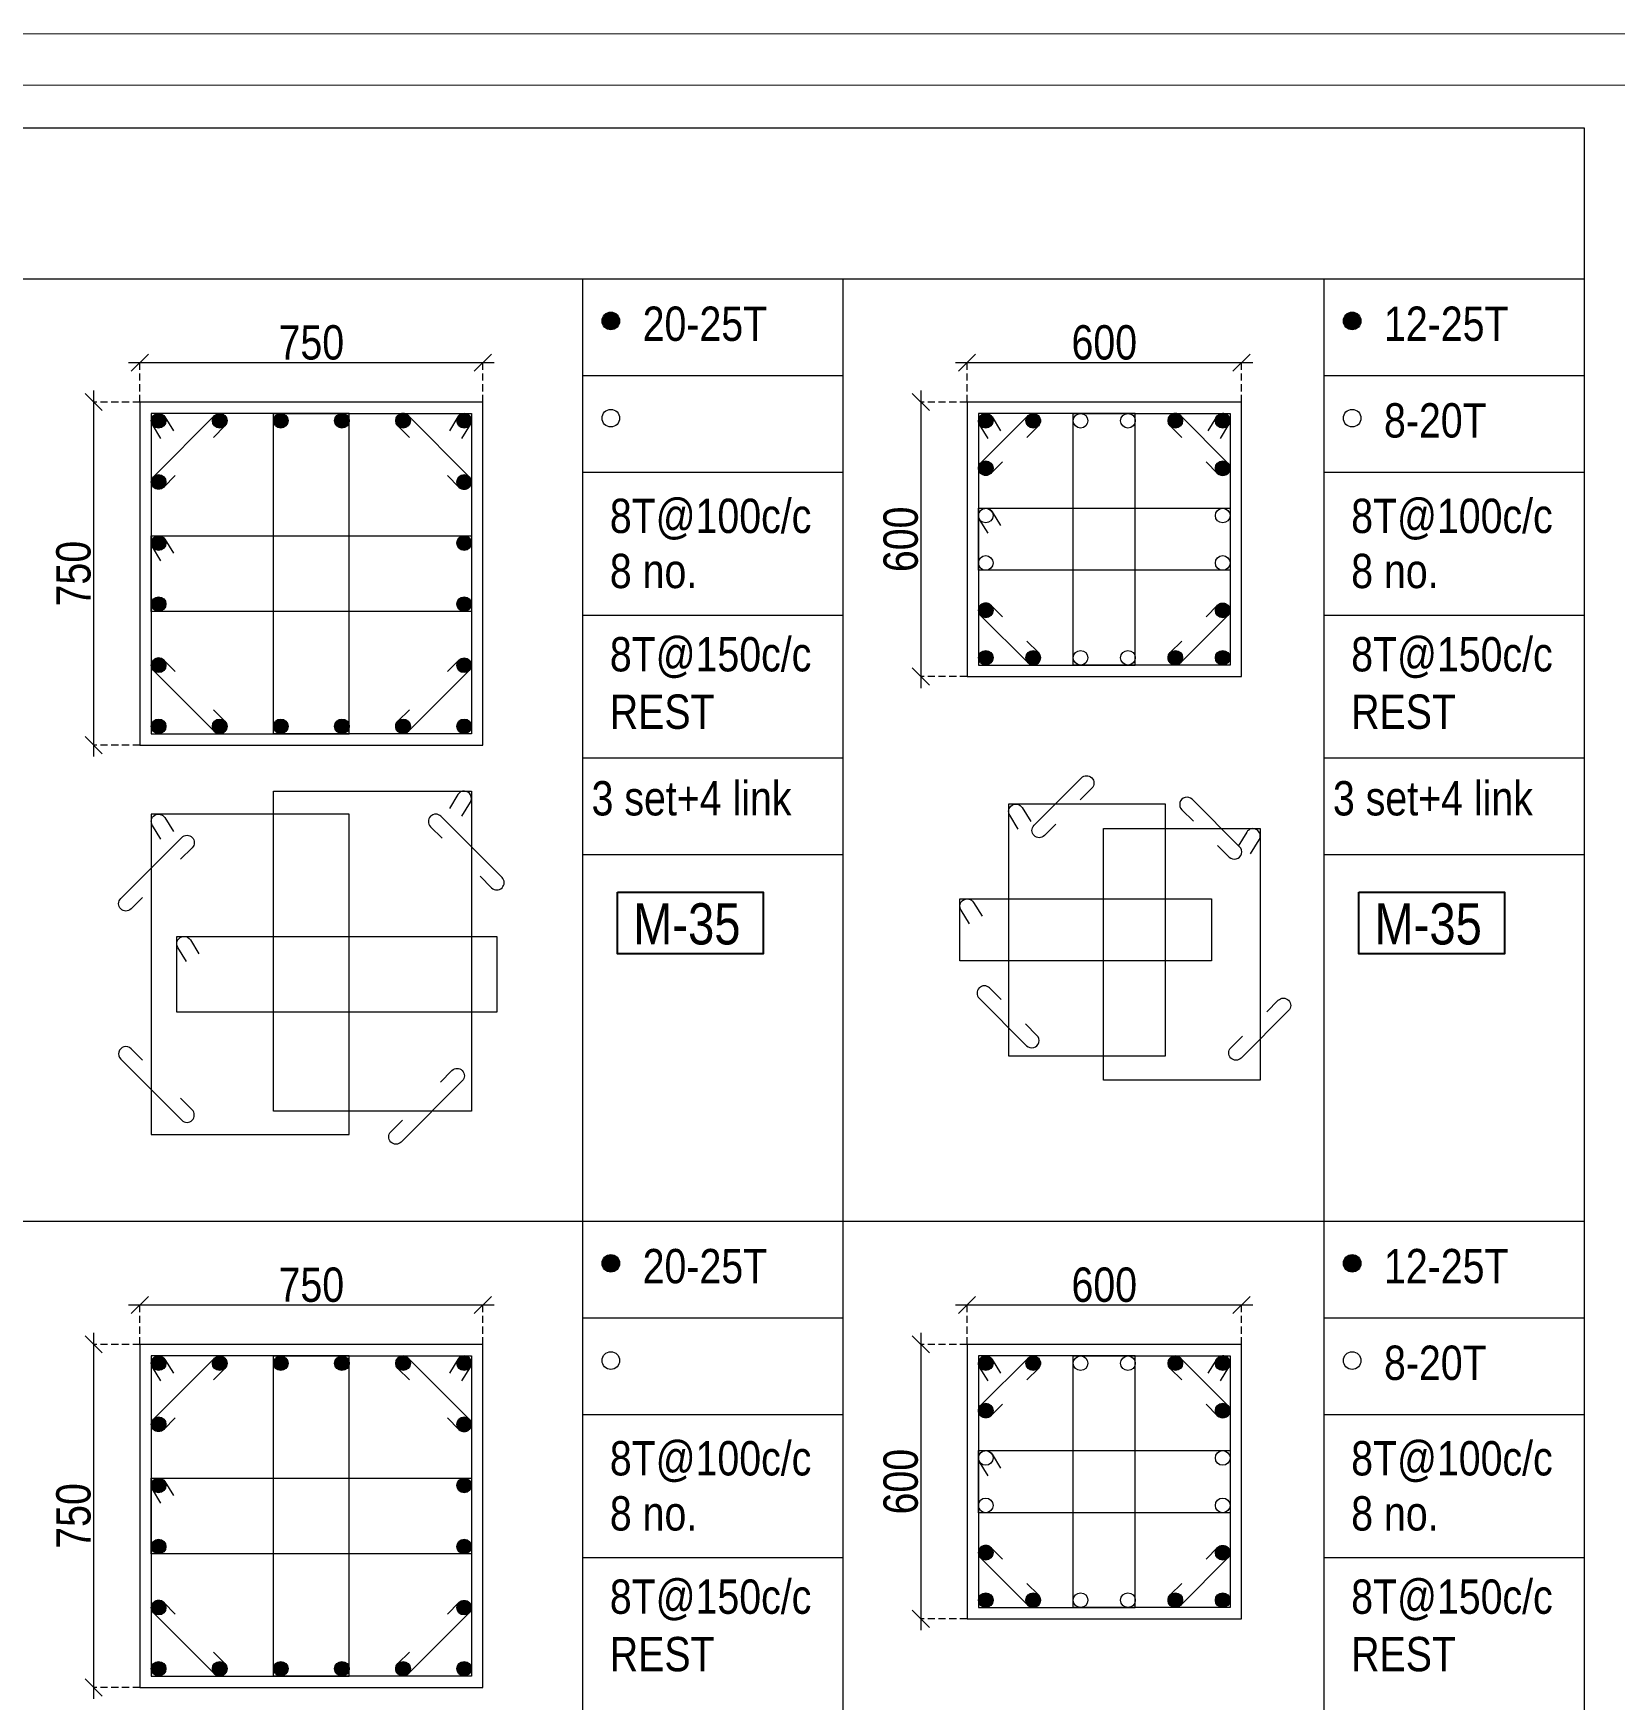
# Model space of a CAD drawing. Header units: millimetres. Extents: x 1112055 to 3390982, y -148532 to 766891.
# Drawn here: x 2362437 to 2376265, y 664033 to 678602 of the extents above; entities that cross this region are included whole.
import ezdxf
from ezdxf.enums import TextEntityAlignment as Align

# ---------------------------------------------------------------- set-up
doc = ezdxf.new("R2010")
doc.units = ezdxf.units.MM
doc.header["$PDMODE"] = 35
doc.header["$PDSIZE"] = -25
doc.linetypes.add('DASHED2', pattern=[0.375, 0.25, -0.125])
doc.linetypes.add('Hidden', pattern=[9.525, 6.35, -3.175])
for name, color, linetype, lineweight in [('B COL. SIZE DIM', 220, 'Continuous', 25), ('B COLSCH', 204, 'Continuous', 20), ('B COLUMN', 1, 'Hidden', 9), ('B STEEL', 34, 'Continuous', 15), ('B TITLE BLOCK', 250, 'Continuous', 0)]:
    doc.layers.add(name, color=color, linetype=linetype, lineweight=lineweight)
doc.layers.add('B TEXT', color=7, linetype='Continuous')
doc.styles.add('dim inside', font='romans.shx', dxfattribs={"width": 0.8, "height": 125})
doc.styles.add('SWINC', font='swissc.ttf')
doc.dimstyles.new('dim inside', dxfattribs={"dimtxt": 125, "dimasz": 100, "dimexe": 0, "dimexo": 0, "dimgap": 10, "dimtad": 0, "dimdec": 0, "dimzin": 0, "dimdsep": 46, "dimtxsty": 'dim inside', "dimblk": 'SMALL', "dimcen": 0.09, "dimadec": 0, "dimazin": 0, "dimtfac": 1, "dimtdec": 0, "dimtofl": 0, "dimtmove": 0, "dimatfit": 3, "dimfxl": 1, "dimtolj": 1, "dimtzin": 0, "dimarcsym": 2})

# ---------------------------------------------------------------- blocks, each defined once
blk = doc.blocks.new('_Oblique')
at = {"color": 0, "linetype": 'ByBlock', "lineweight": -2}
blk.add_line((-0.5, -0.5), (0.5, 0.5), dxfattribs=at)
blk = doc.blocks.new('*D3296')
at = {"layer": 'B COL. SIZE DIM', "color": 250, "lineweight": 9, "ltscale": 250, "transparency": 16777216}
blk.add_line((2370502, 667484), (2373102, 667484), dxfattribs=at)
at = {"layer": 'B COL. SIZE DIM', "color": 250, "linetype": 'DASHED2', "lineweight": 9, "ltscale": 250, "transparency": 16777216}
for p, q in [((2370602, 667139), (2370602, 667484)), ((2373002, 667139), (2373002, 667484))]:
    blk.add_line(p, q, dxfattribs=at)
at = {"layer": 'Defpoints', "color": 0, "transparency": 16777216}
for p in [(2373002, 667484), (2370602, 667139), (2373002, 667139)]:
    blk.add_point(p, dxfattribs=at)
at = {"layer": 'B COL. SIZE DIM', "color": 250, "lineweight": 9, "transparency": 16777216, "xscale": 150, "yscale": 150, "zscale": 150, "rotation": 180}
blk.add_blockref('_Oblique', (2370602, 667484), dxfattribs=at)
at = {"layer": 'B COL. SIZE DIM', "color": 250, "lineweight": 9, "transparency": 16777216, "xscale": 150, "yscale": 150, "zscale": 150}
blk.add_blockref('_Oblique', (2373002, 667484), dxfattribs=at)
at = {"layer": 'B COL. SIZE DIM', "color": 6, "transparency": 16777216, "insert": (2371802, 667659), "char_height": 300, "attachment_point": 5, "style": 'SWINC'}
blk.add_mtext('\\A1;600', dxfattribs=at)
blk = doc.blocks.new('*D3297')
at = {"layer": 'B COL. SIZE DIM', "color": 250, "lineweight": 9, "ltscale": 250, "transparency": 16777216}
blk.add_line((2370198, 667239), (2370198, 664639), dxfattribs=at)
at = {"layer": 'B COL. SIZE DIM', "color": 250, "linetype": 'DASHED2', "lineweight": 9, "ltscale": 250, "transparency": 16777216}
for p, q in [((2370602, 667139), (2370198, 667139)), ((2370602, 664739), (2370198, 664739))]:
    blk.add_line(p, q, dxfattribs=at)
at = {"layer": 'Defpoints', "color": 0, "transparency": 16777216}
for p in [(2370602, 667139), (2370198, 664739), (2370602, 664739)]:
    blk.add_point(p, dxfattribs=at)
at = {"layer": 'B COL. SIZE DIM', "color": 250, "lineweight": 9, "transparency": 16777216, "xscale": 150, "yscale": 150, "zscale": 150}
for p, rotation in [((2370198, 667139), 90), ((2370198, 664739), 270)]:
    blk.add_blockref('_Oblique', p, dxfattribs=dict(at, rotation=rotation))
at = {"layer": 'B COL. SIZE DIM', "color": 6, "transparency": 16777216, "insert": (2370023, 665939), "char_height": 300, "attachment_point": 5, "rotation": 90, "style": 'SWINC'}
blk.add_mtext('\\A1;600', dxfattribs=at)
blk = doc.blocks.new('*D3298')
at = {"layer": 'B COL. SIZE DIM', "color": 250, "lineweight": 9, "ltscale": 250, "transparency": 16777216}
blk.add_line((2370502, 675723), (2373102, 675723), dxfattribs=at)
at = {"layer": 'B COL. SIZE DIM', "color": 250, "linetype": 'DASHED2', "lineweight": 9, "ltscale": 250, "transparency": 16777216}
for p, q in [((2370602, 675378), (2370602, 675723)), ((2373002, 675378), (2373002, 675723))]:
    blk.add_line(p, q, dxfattribs=at)
at = {"layer": 'Defpoints', "color": 0, "transparency": 16777216}
for p in [(2373002, 675723), (2370602, 675378), (2373002, 675378)]:
    blk.add_point(p, dxfattribs=at)
at = {"layer": 'B COL. SIZE DIM', "color": 250, "lineweight": 9, "transparency": 16777216, "xscale": 150, "yscale": 150, "zscale": 150, "rotation": 180}
blk.add_blockref('_Oblique', (2370602, 675723), dxfattribs=at)
at = {"layer": 'B COL. SIZE DIM', "color": 250, "lineweight": 9, "transparency": 16777216, "xscale": 150, "yscale": 150, "zscale": 150}
blk.add_blockref('_Oblique', (2373002, 675723), dxfattribs=at)
at = {"layer": 'B COL. SIZE DIM', "color": 6, "transparency": 16777216, "insert": (2371802, 675898), "char_height": 300, "attachment_point": 5, "style": 'SWINC'}
blk.add_mtext('\\A1;600', dxfattribs=at)
blk = doc.blocks.new('*D3299')
at = {"layer": 'B COL. SIZE DIM', "color": 250, "lineweight": 9, "ltscale": 250, "transparency": 16777216}
blk.add_line((2370198, 675478), (2370198, 672878), dxfattribs=at)
at = {"layer": 'B COL. SIZE DIM', "color": 250, "linetype": 'DASHED2', "lineweight": 9, "ltscale": 250, "transparency": 16777216}
for p, q in [((2370602, 675378), (2370198, 675378)), ((2370602, 672978), (2370198, 672978))]:
    blk.add_line(p, q, dxfattribs=at)
at = {"layer": 'Defpoints', "color": 0, "transparency": 16777216}
for p in [(2370602, 675378), (2370198, 672978), (2370602, 672978)]:
    blk.add_point(p, dxfattribs=at)
at = {"layer": 'B COL. SIZE DIM', "color": 250, "lineweight": 9, "transparency": 16777216, "xscale": 150, "yscale": 150, "zscale": 150}
for p, rotation in [((2370198, 675378), 90), ((2370198, 672978), 270)]:
    blk.add_blockref('_Oblique', p, dxfattribs=dict(at, rotation=rotation))
at = {"layer": 'B COL. SIZE DIM', "color": 6, "transparency": 16777216, "insert": (2370023, 674178), "char_height": 300, "attachment_point": 5, "rotation": 90, "style": 'SWINC'}
blk.add_mtext('\\A1;600', dxfattribs=at)
blk = doc.blocks.new('*D3308')
at = {"layer": 'B COL. SIZE DIM', "color": 250, "lineweight": 9, "ltscale": 250, "transparency": 16777216}
blk.add_line((2363268, 667484), (2366468, 667484), dxfattribs=at)
at = {"layer": 'B COL. SIZE DIM', "color": 250, "linetype": 'DASHED2', "lineweight": 9, "ltscale": 250, "transparency": 16777216}
for p, q in [((2363368, 667139), (2363368, 667484)), ((2366368, 667139), (2366368, 667484))]:
    blk.add_line(p, q, dxfattribs=at)
at = {"layer": 'Defpoints', "color": 0, "transparency": 16777216}
for p in [(2366368, 667484), (2363368, 667139), (2366368, 667139)]:
    blk.add_point(p, dxfattribs=at)
at = {"layer": 'B COL. SIZE DIM', "color": 250, "lineweight": 9, "transparency": 16777216, "xscale": 150, "yscale": 150, "zscale": 150, "rotation": 180}
blk.add_blockref('_Oblique', (2363368, 667484), dxfattribs=at)
at = {"layer": 'B COL. SIZE DIM', "color": 250, "lineweight": 9, "transparency": 16777216, "xscale": 150, "yscale": 150, "zscale": 150}
blk.add_blockref('_Oblique', (2366368, 667484), dxfattribs=at)
at = {"layer": 'B COL. SIZE DIM', "color": 6, "transparency": 16777216, "insert": (2364868, 667659), "char_height": 300, "attachment_point": 5, "style": 'SWINC'}
blk.add_mtext('\\A1;750', dxfattribs=at)
blk = doc.blocks.new('*D3309')
at = {"layer": 'B COL. SIZE DIM', "color": 250, "lineweight": 9, "ltscale": 250, "transparency": 16777216}
blk.add_line((2362964, 667239), (2362964, 664039), dxfattribs=at)
at = {"layer": 'B COL. SIZE DIM', "color": 250, "linetype": 'DASHED2', "lineweight": 9, "ltscale": 250, "transparency": 16777216}
for p, q in [((2363368, 667139), (2362964, 667139)), ((2363368, 664139), (2362964, 664139))]:
    blk.add_line(p, q, dxfattribs=at)
at = {"layer": 'Defpoints', "color": 0, "transparency": 16777216}
for p in [(2363368, 667139), (2362964, 664139), (2363368, 664139)]:
    blk.add_point(p, dxfattribs=at)
at = {"layer": 'B COL. SIZE DIM', "color": 250, "lineweight": 9, "transparency": 16777216, "xscale": 150, "yscale": 150, "zscale": 150}
for p, rotation in [((2362964, 667139), 90), ((2362964, 664139), 270)]:
    blk.add_blockref('_Oblique', p, dxfattribs=dict(at, rotation=rotation))
at = {"layer": 'B COL. SIZE DIM', "color": 6, "transparency": 16777216, "insert": (2362789, 665639), "char_height": 300, "attachment_point": 5, "rotation": 90, "style": 'SWINC'}
blk.add_mtext('\\A1;750', dxfattribs=at)
blk = doc.blocks.new('*D3310')
at = {"layer": 'B COL. SIZE DIM', "color": 250, "lineweight": 9, "ltscale": 250, "transparency": 16777216}
blk.add_line((2363268, 675723), (2366468, 675723), dxfattribs=at)
at = {"layer": 'B COL. SIZE DIM', "color": 250, "linetype": 'DASHED2', "lineweight": 9, "ltscale": 250, "transparency": 16777216}
for p, q in [((2363368, 675378), (2363368, 675723)), ((2366368, 675378), (2366368, 675723))]:
    blk.add_line(p, q, dxfattribs=at)
at = {"layer": 'Defpoints', "color": 0, "transparency": 16777216}
for p in [(2366368, 675723), (2363368, 675378), (2366368, 675378)]:
    blk.add_point(p, dxfattribs=at)
at = {"layer": 'B COL. SIZE DIM', "color": 250, "lineweight": 9, "transparency": 16777216, "xscale": 150, "yscale": 150, "zscale": 150, "rotation": 180}
blk.add_blockref('_Oblique', (2363368, 675723), dxfattribs=at)
at = {"layer": 'B COL. SIZE DIM', "color": 250, "lineweight": 9, "transparency": 16777216, "xscale": 150, "yscale": 150, "zscale": 150}
blk.add_blockref('_Oblique', (2366368, 675723), dxfattribs=at)
at = {"layer": 'B COL. SIZE DIM', "color": 6, "transparency": 16777216, "insert": (2364868, 675898), "char_height": 300, "attachment_point": 5, "style": 'SWINC'}
blk.add_mtext('\\A1;750', dxfattribs=at)
blk = doc.blocks.new('*D3311')
at = {"layer": 'B COL. SIZE DIM', "color": 250, "lineweight": 9, "ltscale": 250, "transparency": 16777216}
blk.add_line((2362964, 675478), (2362964, 672278), dxfattribs=at)
at = {"layer": 'B COL. SIZE DIM', "color": 250, "linetype": 'DASHED2', "lineweight": 9, "ltscale": 250, "transparency": 16777216}
for p, q in [((2363368, 675378), (2362964, 675378)), ((2363368, 672378), (2362964, 672378))]:
    blk.add_line(p, q, dxfattribs=at)
at = {"layer": 'Defpoints', "color": 0, "transparency": 16777216}
for p in [(2363368, 675378), (2362964, 672378), (2363368, 672378)]:
    blk.add_point(p, dxfattribs=at)
at = {"layer": 'B COL. SIZE DIM', "color": 250, "lineweight": 9, "transparency": 16777216, "xscale": 150, "yscale": 150, "zscale": 150}
for p, rotation in [((2362964, 675378), 90), ((2362964, 672378), 270)]:
    blk.add_blockref('_Oblique', p, dxfattribs=dict(at, rotation=rotation))
at = {"layer": 'B COL. SIZE DIM', "color": 6, "transparency": 16777216, "insert": (2362789, 673878), "char_height": 300, "attachment_point": 5, "rotation": 90, "style": 'SWINC'}
blk.add_mtext('\\A1;750', dxfattribs=at)

msp = doc.modelspace()

# ---------------------------------------------------------------- hatches: boundary and pattern name
at = {"layer": 'B STEEL', "lineweight": 9, "ltscale": 0.5}
h = msp.add_hatch(color=34, dxfattribs=at)
edge = h.paths.add_edge_path()
edge.add_arc((2367486.5, 676087.6), 76.8, 0, 360)
h = msp.add_hatch(color=34, dxfattribs=at)
edge = h.paths.add_edge_path()
edge.add_arc((2373969.5, 676087.6), 76.8, 0, 360)
h = msp.add_hatch(color=34, dxfattribs=at)
edge = h.paths.add_edge_path()
edge.add_arc((2363532.2, 675214.5), 64, 0, 360)
at = {"layer": 'B STEEL'}
h = msp.add_hatch(color=34, dxfattribs=at)
edge = h.paths.add_edge_path()
edge.add_arc((2364066.6, 675214.5), 64, 0, 360)
h = msp.add_hatch(color=34, dxfattribs=at)
edge = h.paths.add_edge_path()
edge.add_arc((2364601, 675214.5), 64, 0, 360)
h = msp.add_hatch(color=34, dxfattribs=at)
edge = h.paths.add_edge_path()
edge.add_arc((2365135.4, 675214.5), 64, 0, 360)
h = msp.add_hatch(color=34, dxfattribs=at)
edge = h.paths.add_edge_path()
edge.add_arc((2365669.8, 675214.5), 64, 0, 360)
at = {"layer": 'B STEEL', "lineweight": 9, "ltscale": 0.5}
h = msp.add_hatch(color=34, dxfattribs=at)
edge = h.paths.add_edge_path()
edge.add_arc((2366204.2, 675214.5), 64, 180, 540, ccw=False)
h = msp.add_hatch(color=34, dxfattribs=at)
edge = h.paths.add_edge_path()
edge.add_arc((2370765.7, 675214.5), 64, 0, 360)
h = msp.add_hatch(color=34, dxfattribs=at)
edge = h.paths.add_edge_path()
edge.add_arc((2371180.1, 675214.5), 64, 180, 540, ccw=False)
h = msp.add_hatch(color=34, dxfattribs=at)
edge = h.paths.add_edge_path()
edge.add_arc((2372423.3, 675214.5), 64, 180, 540, ccw=False)
h = msp.add_hatch(color=34, dxfattribs=at)
edge = h.paths.add_edge_path()
edge.add_arc((2372837.7, 675214.5), 64, 180, 540, ccw=False)
h = msp.add_hatch(color=34, dxfattribs=at)
edge = h.paths.add_edge_path()
edge.add_arc((2370765.7, 674800.1), 64, 0, 360)
h = msp.add_hatch(color=34, dxfattribs=at)
edge = h.paths.add_edge_path()
edge.add_arc((2372837.7, 674800.1), 64, 180, 540, ccw=False)
at = {"layer": 'B STEEL'}
h = msp.add_hatch(color=34, dxfattribs=at)
edge = h.paths.add_edge_path()
edge.add_arc((2363532.2, 674680.1), 64, 0, 360)
h = msp.add_hatch(color=34, dxfattribs=at)
edge = h.paths.add_edge_path()
edge.add_arc((2366204.2, 674680.1), 64, 0, 360)
h = msp.add_hatch(color=34, dxfattribs=at)
edge = h.paths.add_edge_path()
edge.add_arc((2363532.2, 674145.7), 64, 0, 360)
h = msp.add_hatch(color=34, dxfattribs=at)
edge = h.paths.add_edge_path()
edge.add_arc((2366204.2, 674145.7), 64, 0, 360)
h = msp.add_hatch(color=34, dxfattribs=at)
edge = h.paths.add_edge_path()
edge.add_arc((2363532.2, 673611.3), 64, 0, 360)
h = msp.add_hatch(color=34, dxfattribs=at)
edge = h.paths.add_edge_path()
edge.add_arc((2366204.2, 673611.3), 64, 0, 360)
at = {"layer": 'B STEEL', "lineweight": 9, "ltscale": 0.5}
h = msp.add_hatch(color=34, dxfattribs=at)
edge = h.paths.add_edge_path()
edge.add_arc((2370765.7, 673556.9), 64, 0, 360)
h = msp.add_hatch(color=34, dxfattribs=at)
edge = h.paths.add_edge_path()
edge.add_arc((2372837.7, 673556.9), 64, 180, 540, ccw=False)
at = {"layer": 'B STEEL'}
h = msp.add_hatch(color=34, dxfattribs=at)
edge = h.paths.add_edge_path()
edge.add_arc((2363532.2, 673076.9), 64, 0, 360)
h = msp.add_hatch(color=34, dxfattribs=at)
edge = h.paths.add_edge_path()
edge.add_arc((2366204.2, 673076.9), 64, 0, 360)
at = {"layer": 'B STEEL', "lineweight": 9, "ltscale": 0.5}
h = msp.add_hatch(color=34, dxfattribs=at)
edge = h.paths.add_edge_path()
edge.add_arc((2370765.7, 673142.5), 64, 0, 360, ccw=False)
h = msp.add_hatch(color=34, dxfattribs=at)
edge = h.paths.add_edge_path()
edge.add_arc((2371180.1, 673142.5), 64, -180, 180)
h = msp.add_hatch(color=34, dxfattribs=at)
edge = h.paths.add_edge_path()
edge.add_arc((2372423.3, 673142.5), 64, -180, 180)
h = msp.add_hatch(color=34, dxfattribs=at)
edge = h.paths.add_edge_path()
edge.add_arc((2372837.7, 673142.5), 64, -180, 180)
h = msp.add_hatch(color=34, dxfattribs=at)
edge = h.paths.add_edge_path()
edge.add_arc((2363532.2, 672542.5), 64, 0, 360, ccw=False)
at = {"layer": 'B STEEL'}
h = msp.add_hatch(color=34, dxfattribs=at)
edge = h.paths.add_edge_path()
edge.add_arc((2364066.6, 672542.5), 64, 0, 360)
h = msp.add_hatch(color=34, dxfattribs=at)
edge = h.paths.add_edge_path()
edge.add_arc((2364601, 672542.5), 64, 0, 360)
h = msp.add_hatch(color=34, dxfattribs=at)
edge = h.paths.add_edge_path()
edge.add_arc((2365135.4, 672542.5), 64, 0, 360)
h = msp.add_hatch(color=34, dxfattribs=at)
edge = h.paths.add_edge_path()
edge.add_arc((2365669.8, 672542.5), 64, 0, 360)
at = {"layer": 'B STEEL', "lineweight": 9, "ltscale": 0.5}
h = msp.add_hatch(color=34, dxfattribs=at)
edge = h.paths.add_edge_path()
edge.add_arc((2366204.2, 672542.5), 64, -180, 180)
h = msp.add_hatch(color=34, dxfattribs=at)
edge = h.paths.add_edge_path()
edge.add_arc((2367486.5, 667847.8), 76.8, 0, 360)
h = msp.add_hatch(color=34, dxfattribs=at)
edge = h.paths.add_edge_path()
edge.add_arc((2373969.5, 667847.8), 76.8, 0, 360)
h = msp.add_hatch(color=34, dxfattribs=at)
edge = h.paths.add_edge_path()
edge.add_arc((2363532.2, 666974.6), 64, 0, 360)
at = {"layer": 'B STEEL'}
h = msp.add_hatch(color=34, dxfattribs=at)
edge = h.paths.add_edge_path()
edge.add_arc((2364066.6, 666974.6), 64, 0, 360)
h = msp.add_hatch(color=34, dxfattribs=at)
edge = h.paths.add_edge_path()
edge.add_arc((2364601, 666974.6), 64, 0, 360)
h = msp.add_hatch(color=34, dxfattribs=at)
edge = h.paths.add_edge_path()
edge.add_arc((2365135.4, 666974.6), 64, 0, 360)
h = msp.add_hatch(color=34, dxfattribs=at)
edge = h.paths.add_edge_path()
edge.add_arc((2365669.8, 666974.6), 64, 0, 360)
at = {"layer": 'B STEEL', "lineweight": 9, "ltscale": 0.5}
h = msp.add_hatch(color=34, dxfattribs=at)
edge = h.paths.add_edge_path()
edge.add_arc((2366204.2, 666974.6), 64, 180, 540, ccw=False)
h = msp.add_hatch(color=34, dxfattribs=at)
edge = h.paths.add_edge_path()
edge.add_arc((2370765.7, 666974.6), 64, 0, 360)
h = msp.add_hatch(color=34, dxfattribs=at)
edge = h.paths.add_edge_path()
edge.add_arc((2371180.1, 666974.6), 64, 180, 540, ccw=False)
h = msp.add_hatch(color=34, dxfattribs=at)
edge = h.paths.add_edge_path()
edge.add_arc((2372423.3, 666974.6), 64, 180, 540, ccw=False)
h = msp.add_hatch(color=34, dxfattribs=at)
edge = h.paths.add_edge_path()
edge.add_arc((2372837.7, 666974.6), 64, 180, 540, ccw=False)
h = msp.add_hatch(color=34, dxfattribs=at)
edge = h.paths.add_edge_path()
edge.add_arc((2370765.7, 666560.2), 64, 0, 360)
h = msp.add_hatch(color=34, dxfattribs=at)
edge = h.paths.add_edge_path()
edge.add_arc((2372837.7, 666560.2), 64, 180, 540, ccw=False)
at = {"layer": 'B STEEL'}
h = msp.add_hatch(color=34, dxfattribs=at)
edge = h.paths.add_edge_path()
edge.add_arc((2363532.2, 666440.2), 64, 0, 360)
h = msp.add_hatch(color=34, dxfattribs=at)
edge = h.paths.add_edge_path()
edge.add_arc((2366204.2, 666440.2), 64, 0, 360)
h = msp.add_hatch(color=34, dxfattribs=at)
edge = h.paths.add_edge_path()
edge.add_arc((2363532.2, 665905.8), 64, 0, 360)
h = msp.add_hatch(color=34, dxfattribs=at)
edge = h.paths.add_edge_path()
edge.add_arc((2366204.2, 665905.8), 64, 0, 360)
h = msp.add_hatch(color=34, dxfattribs=at)
edge = h.paths.add_edge_path()
edge.add_arc((2363532.2, 665371.4), 64, 0, 360)
h = msp.add_hatch(color=34, dxfattribs=at)
edge = h.paths.add_edge_path()
edge.add_arc((2366204.2, 665371.4), 64, 0, 360)
at = {"layer": 'B STEEL', "lineweight": 9, "ltscale": 0.5}
h = msp.add_hatch(color=34, dxfattribs=at)
edge = h.paths.add_edge_path()
edge.add_arc((2370765.7, 665317), 64, 0, 360)
h = msp.add_hatch(color=34, dxfattribs=at)
edge = h.paths.add_edge_path()
edge.add_arc((2372837.7, 665317), 64, 180, 540, ccw=False)
h = msp.add_hatch(color=34, dxfattribs=at)
edge = h.paths.add_edge_path()
edge.add_arc((2370765.7, 664902.7), 64, 0, 360, ccw=False)
h = msp.add_hatch(color=34, dxfattribs=at)
edge = h.paths.add_edge_path()
edge.add_arc((2371180.1, 664902.7), 64, -180, 180)
h = msp.add_hatch(color=34, dxfattribs=at)
edge = h.paths.add_edge_path()
edge.add_arc((2372423.3, 664902.7), 64, -180, 180)
h = msp.add_hatch(color=34, dxfattribs=at)
edge = h.paths.add_edge_path()
edge.add_arc((2372837.7, 664902.7), 64, -180, 180)
at = {"layer": 'B STEEL'}
h = msp.add_hatch(color=34, dxfattribs=at)
edge = h.paths.add_edge_path()
edge.add_arc((2363532.2, 664837), 64, 0, 360)
h = msp.add_hatch(color=34, dxfattribs=at)
edge = h.paths.add_edge_path()
edge.add_arc((2366204.2, 664837), 64, 0, 360)
at = {"layer": 'B STEEL', "lineweight": 9, "ltscale": 0.5}
h = msp.add_hatch(color=34, dxfattribs=at)
edge = h.paths.add_edge_path()
edge.add_arc((2363532.2, 664302.7), 64, 0, 360, ccw=False)
at = {"layer": 'B STEEL'}
h = msp.add_hatch(color=34, dxfattribs=at)
edge = h.paths.add_edge_path()
edge.add_arc((2364066.6, 664302.7), 64, 0, 360)
h = msp.add_hatch(color=34, dxfattribs=at)
edge = h.paths.add_edge_path()
edge.add_arc((2364601, 664302.7), 64, 0, 360)
h = msp.add_hatch(color=34, dxfattribs=at)
edge = h.paths.add_edge_path()
edge.add_arc((2365135.4, 664302.7), 64, 0, 360)
h = msp.add_hatch(color=34, dxfattribs=at)
edge = h.paths.add_edge_path()
edge.add_arc((2365669.8, 664302.7), 64, 0, 360)
at = {"layer": 'B STEEL', "lineweight": 9, "ltscale": 0.5}
h = msp.add_hatch(color=34, dxfattribs=at)
edge = h.paths.add_edge_path()
edge.add_arc((2366204.2, 664302.7), 64, -180, 180)

# ---------------------------------------------------------------- linework, layer by layer
at = {"layer": 'B COLSCH', "color": 250, "lineweight": 0}
for p, q in [((2203002.6, 677775), (2375997.6, 677775)), ((2375997.6, 677775), (2375997.6, 618141.8)), ((2203002.6, 676456), (2375997.6, 676456)), ((2367240.3, 676456), (2367240.3, 627016.9)), ((2369514.6, 676456), (2369514.6, 618141.8)), ((2373723.2, 676456), (2373723.2, 627016.9)), ((2367240.3, 675611), (2369514.6, 675611)), ((2373723.2, 675611), (2375997.6, 675611)), ((2367240.3, 674766), (2369514.6, 674766)), ((2373723.2, 674766), (2375997.6, 674766)), ((2367240.3, 673516.2), (2369514.6, 673516.2)), ((2373723.2, 673516.2), (2375997.6, 673516.2)), ((2367240.3, 672266.4), (2369514.6, 672266.4)), ((2373723.2, 672266.4), (2375997.6, 672266.4)), ((2367240.3, 671421.4), (2369514.6, 671421.4)), ((2373723.2, 671421.4), (2375997.6, 671421.4)), ((2203002.6, 668216.1), (2375997.6, 668216.1)), ((2367240.3, 667371.1), (2369514.6, 667371.1)), ((2373723.2, 667371.1), (2375997.6, 667371.1)), ((2367240.3, 666526.1), (2369514.6, 666526.1)), ((2373723.2, 666526.1), (2375997.6, 666526.1)), ((2367240.3, 665276.3), (2369514.6, 665276.3)), ((2373723.2, 665276.3), (2375997.6, 665276.3))]:
    msp.add_line(p, q, dxfattribs=at)
at = {"layer": 'B COLUMN', "color": 1, "linetype": 'ByBlock', "lineweight": 20}
for points in [[(2363368.2, 672378.5), (2366368.2, 672378.5), (2366368.2, 675378.5), (2363368.2, 675378.5)], [(2370601.7, 672978.5), (2373001.7, 672978.5), (2373001.7, 675378.5), (2370601.7, 675378.5)], [(2363368.2, 664138.6), (2366368.2, 664138.6), (2366368.2, 667138.6), (2363368.2, 667138.6)], [(2370601.7, 664738.6), (2373001.7, 664738.6), (2373001.7, 667138.6), (2370601.7, 667138.6)]]:
    msp.add_lwpolyline(points, close=True, dxfattribs=at)
at = {"layer": 'B STEEL', "color": 34, "lineweight": 9, "ltscale": 0.5}
for points in [[(2363468.2, 672478.5), (2365199.4, 672478.5), (2365199.4, 675278.5), (2363468.2, 675278.5)], [(2366268.2, 672478.5), (2364537, 672478.5), (2364537, 675278.5), (2366268.2, 675278.5)], [(2370701.7, 673078.5), (2372072.9, 673078.5), (2372072.9, 675278.5), (2370701.7, 675278.5)], [(2372901.7, 673078.5), (2371530.5, 673078.5), (2371530.5, 675278.5), (2372901.7, 675278.5)], [(2370701.7, 674449.7), (2372901.7, 674449.7), (2372901.7, 673907.3), (2370701.7, 673907.3)], [(2363468.2, 674209.7), (2366268.2, 674209.7), (2366268.2, 673547.3), (2363468.2, 673547.3)], [(2366268.2, 669177.3), (2364537, 669177.3), (2364537, 671977.3), (2366268.2, 671977.3)], [(2370965.7, 669662.9), (2372336.9, 669662.9), (2372336.9, 671862.9), (2370965.7, 671862.9)], [(2363468.2, 668974.9), (2365199.4, 668974.9), (2365199.4, 671774.9), (2363468.2, 671774.9)], [(2373165.7, 669448.3), (2371794.5, 669448.3), (2371794.5, 671648.3), (2373165.7, 671648.3)], [(2370539.8, 671034.1), (2372739.8, 671034.1), (2372739.8, 670491.7), (2370539.8, 670491.7)], [(2363691.3, 670706.1), (2366491.3, 670706.1), (2366491.3, 670043.7), (2363691.3, 670043.7)], [(2363468.2, 664238.6), (2365199.4, 664238.6), (2365199.4, 667038.6), (2363468.2, 667038.6)], [(2366268.2, 664238.6), (2364537, 664238.6), (2364537, 667038.6), (2366268.2, 667038.6)], [(2370701.7, 664838.6), (2372072.9, 664838.6), (2372072.9, 667038.6), (2370701.7, 667038.6)], [(2372901.7, 664838.6), (2371530.5, 664838.6), (2371530.5, 667038.6), (2372901.7, 667038.6)], [(2370701.7, 666209.8), (2372901.7, 666209.8), (2372901.7, 665667.4), (2370701.7, 665667.4)], [(2363468.2, 665969.8), (2366268.2, 665969.8), (2366268.2, 665307.4), (2363468.2, 665307.4)]]:
    msp.add_lwpolyline(points, close=True, dxfattribs=at)
for points in [[(2363552.4, 675059.4), (2363477.7, 675180.9, -1), (2363586.7, 675248), (2363661.5, 675126.5)], [(2363678.3, 674735.7), (2363577.5, 674634.8, -1), (2363486.9, 674725.3), (2364021.3, 675259.7, -1), (2364111.9, 675169.2), (2364011, 675068.3)], [(2366058, 674735.7), (2366158.9, 674634.8, 1), (2366249.4, 674725.3), (2365715, 675259.7, 1), (2365624.5, 675169.2), (2365725.4, 675068.3)], [(2366183.9, 675059.4), (2366258.7, 675180.9, 1), (2366149.6, 675248), (2366074.9, 675126.5)], [(2370786, 675059.4), (2370711.2, 675180.9, -1), (2370820.3, 675248), (2370895, 675126.5)], [(2370911.9, 674855.7), (2370811, 674754.8, -1), (2370720.5, 674845.3), (2371134.9, 675259.7, -1), (2371225.4, 675169.2), (2371124.5, 675068.3)], [(2372691.6, 674855.7), (2372792.4, 674754.8, 1), (2372883, 674845.3), (2372468.6, 675259.7, 1), (2372378, 675169.2), (2372478.9, 675068.3)], [(2372817.5, 675059.4), (2372892.2, 675180.9, 1), (2372783.2, 675248), (2372708.4, 675126.5)], [(2370786, 674230.6), (2370711.2, 674352.1, -1), (2370820.3, 674419.2), (2370895, 674297.7)], [(2363552.4, 673990.6), (2363477.7, 674112.1, -1), (2363586.7, 674179.2), (2363661.5, 674057.7)], [(2370911.9, 673501.3), (2370811, 673602.2, 1), (2370720.5, 673511.6), (2371134.9, 673097.2, 1), (2371225.4, 673187.8), (2371124.5, 673288.6)], [(2372691.6, 673501.3), (2372792.4, 673602.2, -1), (2372883, 673511.6), (2372468.6, 673097.2, -1), (2372378, 673187.8), (2372478.9, 673288.6)], [(2363678.3, 673021.3), (2363577.5, 673122.2, 1), (2363486.9, 673031.6), (2364021.3, 672497.2, 1), (2364111.9, 672587.8), (2364011, 672688.6)], [(2366058, 673021.3), (2366158.9, 673122.2, -1), (2366249.4, 673031.6), (2365715, 672497.2, -1), (2365624.5, 672587.8), (2365725.4, 672688.6)], [(2371378.8, 671688.3), (2371277.9, 671587.5, -1), (2371187.4, 671678), (2371601.8, 672092.4, -1), (2371692.3, 672001.9), (2371591.5, 671901)], [(2366183.9, 671758.2), (2366258.7, 671879.7, 1), (2366149.6, 671946.8), (2366074.9, 671825.3)], [(2371050, 671643.8), (2370975.2, 671765.3, -1), (2371084.3, 671832.4), (2371159, 671710.9)], [(2372793.4, 671500.8), (2372894.3, 671399.9, 1), (2372984.8, 671490.5), (2372570.4, 671904.9, 1), (2372479.9, 671814.3), (2372580.8, 671713.5)], [(2363552.4, 671555.8), (2363477.7, 671677.3, -1), (2363586.7, 671744.4), (2363661.5, 671623)], [(2366344, 671232.1), (2366444.8, 671131.2, 1), (2366535.4, 671221.8), (2366001, 671756.2, 1), (2365910.4, 671665.6), (2366011.3, 671564.7)], [(2363392.4, 671047.5), (2363291.5, 670946.7, -1), (2363201, 671037.2), (2363735.4, 671571.6, -1), (2363825.9, 671481), (2363725, 671380.2)], [(2373081.4, 671429.3), (2373156.2, 671550.7, 1), (2373047.2, 671617.8), (2372972.4, 671496.4)], [(2370624, 670815.1), (2370549.3, 670936.5, -1), (2370658.3, 671003.6), (2370733.1, 670882.2)], [(2363775.6, 670487.1), (2363700.8, 670608.5, -1), (2363809.9, 670675.7), (2363884.6, 670554.2)], [(2370899.7, 670154.7), (2370798.8, 670255.5, 1), (2370708.3, 670165), (2371122.7, 669750.6, 1), (2371213.2, 669841.2), (2371112.3, 669942)], [(2373222, 670046.8), (2373322.8, 670147.6, -1), (2373413.4, 670057.1), (2372999, 669642.7, -1), (2372908.4, 669733.2), (2373009.3, 669834.1)], [(2363392.4, 669623.2), (2363291.5, 669724.1, 1), (2363201, 669633.5), (2363735.4, 669099.2, 1), (2363825.9, 669189.7), (2363725, 669290.6)], [(2365996.5, 669432.1), (2366097.4, 669533, -1), (2366187.9, 669442.4), (2365653.5, 668908.1, -1), (2365563, 668998.6), (2365663.9, 669099.5)], [(2363552.4, 666819.6), (2363477.7, 666941.1, -1), (2363586.7, 667008.2), (2363661.5, 666886.7)], [(2363678.3, 666495.8), (2363577.5, 666395, -1), (2363486.9, 666485.5), (2364021.3, 667019.9, -1), (2364111.9, 666929.3), (2364011, 666828.5)], [(2366058, 666495.8), (2366158.9, 666395, 1), (2366249.4, 666485.5), (2365715, 667019.9, 1), (2365624.5, 666929.3), (2365725.4, 666828.5)], [(2366183.9, 666819.6), (2366258.7, 666941.1, 1), (2366149.6, 667008.2), (2366074.9, 666886.7)], [(2370786, 666819.6), (2370711.2, 666941.1, -1), (2370820.3, 667008.2), (2370895, 666886.7)], [(2370911.9, 666615.8), (2370811, 666515, -1), (2370720.5, 666605.5), (2371134.9, 667019.9, -1), (2371225.4, 666929.3), (2371124.5, 666828.5)], [(2372691.6, 666615.8), (2372792.4, 666515, 1), (2372883, 666605.5), (2372468.6, 667019.9, 1), (2372378, 666929.3), (2372478.9, 666828.5)], [(2372817.5, 666819.6), (2372892.2, 666941.1, 1), (2372783.2, 667008.2), (2372708.4, 666886.7)], [(2370786, 665990.8), (2370711.2, 666112.3, -1), (2370820.3, 666179.4), (2370895, 666057.9)], [(2363552.4, 665750.8), (2363477.7, 665872.3, -1), (2363586.7, 665939.4), (2363661.5, 665817.9)], [(2370911.9, 665261.4), (2370811, 665362.3, 1), (2370720.5, 665271.8), (2371134.9, 664857.4, 1), (2371225.4, 664947.9), (2371124.5, 665048.8)], [(2372691.6, 665261.4), (2372792.4, 665362.3, -1), (2372883, 665271.8), (2372468.6, 664857.4, -1), (2372378, 664947.9), (2372478.9, 665048.8)], [(2363678.3, 664781.4), (2363577.5, 664882.3, 1), (2363486.9, 664791.8), (2364021.3, 664257.4, 1), (2364111.9, 664347.9), (2364011, 664448.8)], [(2366058, 664781.4), (2366158.9, 664882.3, -1), (2366249.4, 664791.8), (2365715, 664257.4, -1), (2365624.5, 664347.9), (2365725.4, 664448.8)]]:
    msp.add_lwpolyline(points, format="xyb", dxfattribs=at)
for centre, radius in [((2367486.5, 676087.6), 76.8), ((2373969.5, 676087.6), 76.8), ((2367486.5, 675237.4), 76.8), ((2373969.5, 675237.4), 76.8), ((2363532.2, 675214.5), 64), ((2364066.6, 675214.5), 64), ((2364601, 675214.5), 64), ((2365135.4, 675214.5), 64), ((2365669.8, 675214.5), 64), ((2366204.2, 675214.5), 64), ((2370765.7, 675214.5), 64), ((2371180.1, 675214.5), 64), ((2371594.5, 675214.5), 64), ((2372008.9, 675214.5), 64), ((2372423.3, 675214.5), 64), ((2372837.7, 675214.5), 64), ((2370765.7, 674800.1), 64), ((2372837.7, 674800.1), 64), ((2363532.2, 674680.1), 64), ((2366204.2, 674680.1), 64), ((2370765.7, 674385.7), 64), ((2372837.7, 674385.7), 64), ((2363532.2, 674145.7), 64), ((2366204.2, 674145.7), 64), ((2370765.7, 673971.3), 64), ((2372837.7, 673971.3), 64), ((2363532.2, 673611.3), 64), ((2366204.2, 673611.3), 64), ((2370765.7, 673556.9), 64), ((2372837.7, 673556.9), 64), ((2363532.2, 673076.9), 64), ((2366204.2, 673076.9), 64), ((2370765.7, 673142.5), 64), ((2371180.1, 673142.5), 64), ((2371594.5, 673142.5), 64), ((2372008.9, 673142.5), 64), ((2372423.3, 673142.5), 64), ((2372837.7, 673142.5), 64), ((2363532.2, 672542.5), 64), ((2364066.6, 672542.5), 64), ((2364601, 672542.5), 64), ((2365135.4, 672542.5), 64), ((2365669.8, 672542.5), 64), ((2366204.2, 672542.5), 64), ((2367486.5, 667847.8), 76.8), ((2373969.5, 667847.8), 76.8), ((2363532.2, 666974.6), 64), ((2364066.6, 666974.6), 64), ((2364601, 666974.6), 64), ((2365135.4, 666974.6), 64), ((2365669.8, 666974.6), 64), ((2366204.2, 666974.6), 64), ((2367486.5, 666997.5), 76.8), ((2370765.7, 666974.6), 64), ((2371180.1, 666974.6), 64), ((2371594.5, 666974.6), 64), ((2372008.9, 666974.6), 64), ((2372423.3, 666974.6), 64), ((2372837.7, 666974.6), 64), ((2373969.5, 666997.5), 76.8), ((2370765.7, 666560.2), 64), ((2372837.7, 666560.2), 64), ((2363532.2, 666440.2), 64), ((2366204.2, 666440.2), 64), ((2370765.7, 666145.8), 64), ((2372837.7, 666145.8), 64), ((2363532.2, 665905.8), 64), ((2366204.2, 665905.8), 64), ((2370765.7, 665731.4), 64), ((2372837.7, 665731.4), 64), ((2363532.2, 665371.4), 64), ((2366204.2, 665371.4), 64), ((2370765.7, 665317), 64), ((2372837.7, 665317), 64), ((2370765.7, 664902.7), 64), ((2371180.1, 664902.7), 64), ((2371594.5, 664902.7), 64), ((2372008.9, 664902.7), 64), ((2372423.3, 664902.7), 64), ((2372837.7, 664902.7), 64), ((2363532.2, 664837), 64), ((2366204.2, 664837), 64), ((2363532.2, 664302.7), 64), ((2364066.6, 664302.7), 64), ((2364601, 664302.7), 64), ((2365135.4, 664302.7), 64), ((2365669.8, 664302.7), 64), ((2366204.2, 664302.7), 64)]:
    msp.add_circle(centre, radius, dxfattribs=at)
at = {"layer": 'B TEXT', "color": 1}
for points in [[(2367543.9, 671092.4), (2368818.5, 671092.4), (2368818.5, 670554.4), (2367543.9, 670554.4)], [(2374026.8, 671092.4), (2375301.4, 671092.4), (2375301.4, 670554.4), (2374026.8, 670554.4)]]:
    msp.add_lwpolyline(points, close=True, dxfattribs=at)
at = {"layer": 'B TITLE BLOCK', "color": 1, "const_width": 10.1}
msp.add_lwpolyline([(2202163.6, 678597.2), (2202163.6, 599270.5), (2390290, 599270.5), (2390290, 678597.2)], close=True, dxfattribs=at)
at = {"layer": 'B TITLE BLOCK', "color": 250, "lineweight": 0, "const_width": 10.1}
msp.add_lwpolyline([(2202612.1, 678148.7), (2202612.1, 599718.9), (2389841.5, 599718.9), (2389841.5, 678148.7)], close=True, dxfattribs=at)

# ---------------------------------------------------------------- texts
at = {"layer": 'B TEXT', "style": 'SWINC'}
for s, p in [('20-25T', (2367765.1, 675913.1)), ('12-25T', (2374248, 675913.1)), ('8-20T', (2374248, 675068.1)), ('8T@100c/c', (2367478.1, 674233.2)), ('8T@100c/c', (2373961, 674233.2)), ('8 no.', (2367478.1, 673751.5)), ('8 no.', (2373961, 673751.5)), ('8T@150c/c', (2367478.1, 673023.4)), ('8T@150c/c', (2373961, 673023.4)), ('REST', (2367478.1, 672521)), ('REST', (2373961, 672521)), ('3 set+4 link', (2367318.5, 671763.9)), ('3 set+4 link', (2373801.4, 671763.9)), ('20-25T', (2367765.1, 667673.2)), ('12-25T', (2374248, 667673.2)), ('8-20T', (2374248, 666828.2)), ('8T@100c/c', (2367478.1, 665993.4)), ('8T@100c/c', (2373961, 665993.4)), ('8 no.', (2367478.1, 665511.6)), ('8 no.', (2373961, 665511.6)), ('8T@150c/c', (2367478.1, 664783.5)), ('8T@150c/c', (2373961, 664783.5)), ('REST', (2367478.1, 664281.1)), ('REST', (2373961, 664281.1))]:
    msp.add_text(s, height=300, dxfattribs=at).set_placement(p)
at = {"layer": 'B TEXT', "color": 1, "style": 'SWINC'}
for p in [(2367681.3, 670527.9), (2374164.2, 670527.9)]:
    msp.add_text('M-35', height=360, dxfattribs=at).set_placement(p, align=Align.BOTTOM_LEFT)

# ---------------------------------------------------------------- dimensions: what is measured, and where the dimension line sits
at = {"layer": 'B COL. SIZE DIM', "color": 250, "ltscale": 250}
for base, p1, p2, picture, middle in [((2366368.2, 675723.4), (2363368.2, 675378.5), (2366368.2, 675378.5), '*D3310', (2364868.2, 675898.4)), ((2373001.7, 675723.4), (2370601.7, 675378.5), (2373001.7, 675378.5), '*D3298', (2371801.7, 675898.4)), ((2366368.2, 667483.6), (2363368.2, 667138.6), (2366368.2, 667138.6), '*D3308', (2364868.2, 667658.6)), ((2373001.7, 667483.6), (2370601.7, 667138.6), (2373001.7, 667138.6), '*D3296', (2371801.7, 667658.6))]:
    dim = msp.add_linear_dim(base=base, p1=p1, p2=p2, dimstyle='dim inside', override={"dimtxt": 300, "dimasz": 150, "dimgap": 25, "dimtad": 3, "dimlfac": 0.25, "dimtxsty": 'SWINC', "dimblk1": 'Oblique', "dimblk2": 'Oblique', "dimsah": 1, "dimdle": 100, "dimclrd": 250, "dimclre": 250, "dimclrt": 6, "dimfxl": 1000, "dimlwd": 9, "dimlwe": 9}, dxfattribs=at)
    dim.commit()
    dim.dimension.update_dxf_attribs({"geometry": picture, "text_midpoint": middle})
for base, p1, p2, picture, middle in [((2362964.3, 672378.5), (2363368.2, 675378.5), (2363368.2, 672378.5), '*D3311', (2362789.3, 673878.5)), ((2370197.8, 672978.5), (2370601.7, 675378.5), (2370601.7, 672978.5), '*D3299', (2370022.8, 674178.5)), ((2362964.3, 664138.6), (2363368.2, 667138.6), (2363368.2, 664138.6), '*D3309', (2362789.3, 665638.6)), ((2370197.8, 664738.6), (2370601.7, 667138.6), (2370601.7, 664738.6), '*D3297', (2370022.8, 665938.6))]:
    dim = msp.add_linear_dim(base=base, p1=p1, p2=p2, angle=90, dimstyle='dim inside', override={"dimtxt": 300, "dimasz": 150, "dimgap": 25, "dimtad": 3, "dimlfac": 0.25, "dimtxsty": 'SWINC', "dimblk1": 'Oblique', "dimblk2": 'Oblique', "dimsah": 1, "dimdle": 100, "dimclrd": 250, "dimclre": 250, "dimclrt": 6, "dimfxl": 1000, "dimlwd": 9, "dimlwe": 9}, dxfattribs=at)
    dim.commit()
    dim.dimension.update_dxf_attribs({"geometry": picture, "text_midpoint": middle})

doc.saveas('drawing.dxf')
